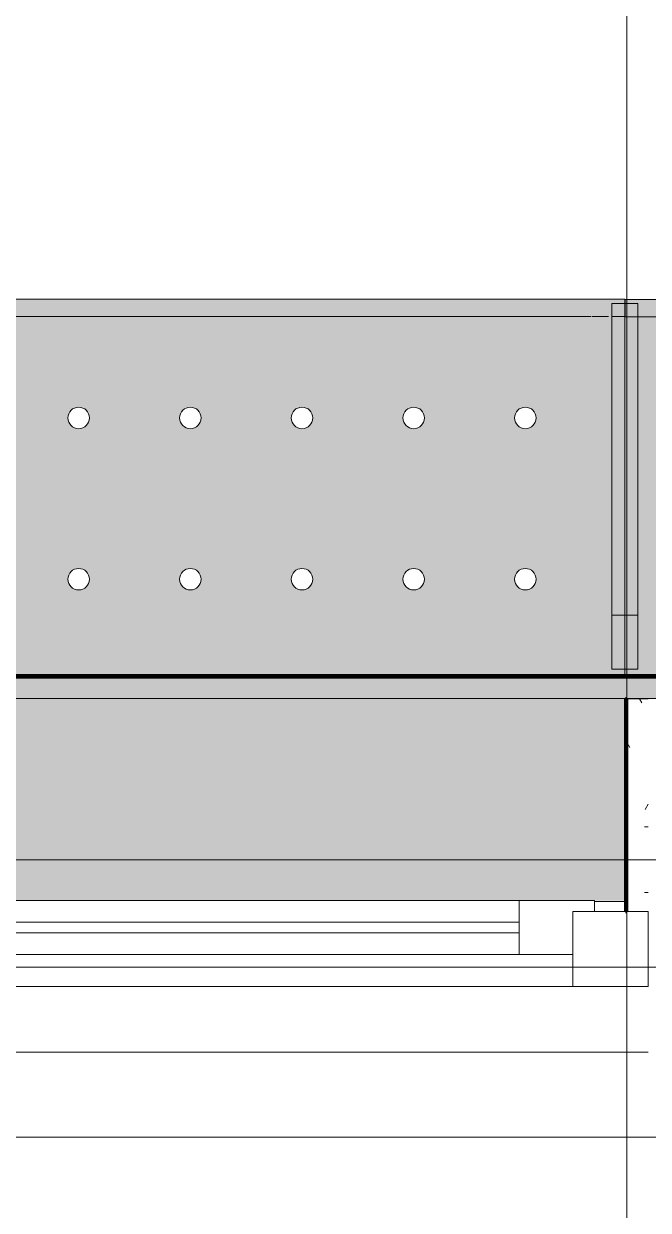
# Model space of a CAD drawing. Header units: millimetres. Extents: x 81469 to 279813, y -8553 to 29000.
# Drawn here: x 115400 to 115980, y -326 to 777 of the extents above; entities that cross this region are included whole.
import ezdxf

# ---------------------------------------------------------------- set-up
doc = ezdxf.new("R2010")
doc.units = ezdxf.units.MM
doc.linetypes.add('Осевая', pattern=[3175, 635, -476.25, 1587.5, -476.25])
for name, color, linetype, lineweight in [('A-GLAZ', 7, 'Continuous', 9), ('A-GLAZ-1', 7, 'Continuous', 13), ('I-WALL', 7, 'Continuous', 9), ('Оси', 7, 'Continuous', 9), ('Оси-2', 7, 'Осевая', 9)]:
    doc.layers.add(name, color=color, linetype=linetype, lineweight=lineweight)
for name, color, linetype, lineweight, true_color in [('A-WALL-1', 7, 'Continuous', 9, 0xc0c0c0), ('I-WALL-14', 7, 'Continuous', 80, 0xffd2ff), ('I-WALL-4', 7, 'Continuous', 9, 0xc0c0c0), ('I-WALL-8', 7, 'Continuous', 80, 0xff80c0), ('S-WALL-ANLY', 7, 'Continuous', 13, 0x008040), ('Знаки-1', 9, 'Continuous', 9, 0x808080), ('Знаки-3', 7, 'Continuous', 9, 0xd1cabb), ('Знаки-5', 7, 'Continuous', 9, 0xc1bbaf), ('Знаки-6', 7, 'Continuous', 9, 0xaba79f), ('Знаки-7', 7, 'Continuous', 9, 0xccc5b7), ('Знаки-8', 7, 'Continuous', 9, 0xd4ccbd)]:
    doc.layers.add(name, color=color, linetype=linetype, lineweight=lineweight, true_color=true_color)
doc.layers.add('Знаки-4', color=7, linetype='Continuous', lineweight=9, transparency=0.5)
pattern_1 = [(0, (0, 0), (121.92, 30.48), [10.058, -81.382, 10.058, -81.382, -487.68]), (0, (0, 0), (121.92, 30.48), [-182.88, 10.058, -172.822, 10.058, -81.382, -213.36]), (0, (0, 0), (121.92, 30.48), [-457.2, 10.058, -50.902, 10.058, -142.342]), (120, (45.72, 15.24), (-87.356454, 90.345817), [10.058, -81.382, 10.058, -81.382, -487.68]), (120, (45.72, 15.24), (-87.356454, 90.345817), [-182.88, 10.058, -172.822, 10.058, -81.382, -213.36]), (120, (45.72, 15.24), (-87.356454, 90.345817), [-457.2, 10.058, -50.902, 10.058, -142.342]), (240, (60.96, 76.2), (-34.563546, -120.825817), [10.058, -81.382, 10.058, -81.382, -487.68]), (240, (60.96, 76.2), (-34.563546, -120.825817), [-182.88, 10.058, -172.822, 10.058, -81.382, -213.36]), (240, (60.96, 76.2), (-34.563546, -120.825817), [-457.2, 10.058, -50.902, 10.058, -142.342])]

# ---------------------------------------------------------------- blocks, each defined once
blk = doc.blocks.new('120_Окно_СКБ_2Ст_Фрамуга сверху - 120_Окно_СКБ_2Ст_2300х2500_h_ ДОО-19727959-План отделки стен 3 этажа в осях 23-33')
at = {"layer": 'A-GLAZ'}
for p, q in [((1150, -57), (-1150, -57)), ((-1080, -57), (1080, -57)), ((-1030, -107), (470, -107)), ((470, -117), (-1030, -117)), ((-1130, -127), (-1100, -127))]:
    blk.add_line(p, q, dxfattribs=at)
at = {"layer": 'A-GLAZ-1'}
for p, q in [((-1150, -127), (-1150, -57)), ((-1150, -57), (-1080, -57)), ((-1080, -57), (-1080, -127)), ((520, -87), (-1080, -87)), ((-1080, -87), (-1080, -127)), ((-1030, -137), (-1030, -87)), ((-1080, -127), (-1150, -127)), ((-1080, -127), (-1100, -127)), ((-1100, -127), (-1100, -137)), ((-1100, -137), (540, -137)), ((540, -137), (-1100, -137))]:
    blk.add_line(p, q, dxfattribs=at)
blk = doc.blocks.new('Зашивка радиатора_ с перфорацией М7_1 - Зашивка радиатора_ с перфорацией М7_1-V29-План отделки стен 3 этажа в осях 23-33')
at = {"layer": 'Знаки-4'}
for points in [[(1888.3, 380), (-370, 379.3), (-370, 191.3), (1888.3, 191.3), (1888.3, 379.3)], [(1877.3, -163.9), (-370, -163.9), (-370, -179.9), (1890, -179.9), (1889.1, -163.9), (1877.7, -163.9)], [(-230, -163.9), (-260, -164.5), (-259.3, -179.9), (-220, -179.9), (-220.7, -163.9), (-225.9, -163.9)], [(-239.4, -163.9), (-250, -163.9), (-249.7, -179.9), (-230, -179.9), (-230.3, -163.9), (-237.4, -163.9)], [(-160, -163.9), (-159.3, -179.9), (-120, -179.9), (-120.7, -163.9), (-159.3, -163.9)], [(-149.7, -163.9), (-150, -163.9), (-149.7, -179.9), (-130, -179.9), (-130.3, -163.9), (-148.7, -163.9)], [(-149.7, -163.9), (-150, -163.9), (-149.7, -179.9), (-130, -179.9), (-130.3, -163.9), (-148.7, -163.9)], [(-54.1, -163.9), (-60, -163.9), (-59.3, -179.9), (-20, -179.9), (-20.7, -163.9), (-50, -163.9)], [(-49.7, -163.9), (-50, -163.9), (-49.7, -179.9), (-30, -179.9), (-30.3, -163.9), (-48.7, -163.9)], [(40, -163.9), (40.7, -179.9), (80, -179.9), (79.3, -163.9), (40.7, -163.9)], [(69.7, -163.9), (50, -163.9), (50.3, -179.9), (70, -179.9), (70, -163.9)], [(140, -163.9), (140.7, -179.9), (180, -179.9), (179.3, -163.9), (140.7, -163.9)], [(150.3, -163.9), (150, -163.9), (150.3, -179.9), (170, -179.9), (169.7, -163.9), (151.3, -163.9)], [(170, -163.9), (150, -163.9), (150.3, -179.9), (170, -179.9)]]:
    blk.add_hatch(color=256, dxfattribs=at).paths.add_polyline_path(points)
h = blk.add_hatch(color=256, dxfattribs=at)
h.paths.add_polyline_path([(1850.8, 171.3), (-370, 171.3), (-370, -179.9), (1890, -179.9), (1890, 171.3), (1860.9, 171.3)])
h.paths.add_polyline_path([(1590, 90.4), (1595, 89), (1598.7, 85.4), (1600, 80.4), (1598.7, 75.4), (1595, 71.7), (1590, 70.4), (1585, 71.7), (1581.3, 75.4), (1580, 80.4), (1581.3, 85.4), (1585, 89), (1587.4, 90)])
h.paths.add_polyline_path([(1071.2, 90.4), (1076.2, 89), (1079.9, 85.4), (1081.2, 80.4), (1079.9, 75.4), (1076.2, 71.7), (1071.2, 70.4), (1066.2, 71.7), (1062.6, 75.4), (1061.2, 80.4), (1062.6, 85.4), (1066.2, 89), (1068.7, 90)])
h.paths.add_polyline_path([(863.7, 90.4), (868.7, 89), (872.4, 85.4), (873.7, 80.4), (872.4, 75.4), (868.7, 71.7), (863.7, 70.4), (858.7, 71.7), (855.1, 75.4), (853.7, 80.4), (855.1, 85.4), (858.7, 89), (861.2, 90)])
h.paths.add_polyline_path([(1175, 90.4), (1180, 89), (1183.7, 85.4), (1185, 80.4), (1183.7, 75.4), (1180, 71.7), (1175, 70.4), (1170, 71.7), (1166.3, 75.4), (1165, 80.4), (1166.3, 85.4), (1170, 89), (1172.4, 90)])
h.paths.add_polyline_path([(1278.7, 90.4), (1283.7, 89), (1287.4, 85.4), (1288.7, 80.4), (1287.4, 75.4), (1283.7, 71.7), (1278.7, 70.4), (1273.7, 71.7), (1270.1, 75.4), (1268.7, 80.4), (1270.1, 85.4), (1273.7, 89), (1276.2, 90)])
h.paths.add_polyline_path([(1797.5, 90.4), (1802.5, 89), (1806.2, 85.4), (1807.5, 80.4), (1806.2, 75.4), (1802.5, 71.7), (1797.5, 70.4), (1792.5, 71.7), (1788.8, 75.4), (1787.5, 80.4), (1788.8, 85.4), (1792.5, 89), (1794.9, 90)])
h.paths.add_polyline_path([(967.5, 90.4), (972.5, 89), (976.2, 85.4), (977.5, 80.4), (976.2, 75.4), (972.5, 71.7), (967.5, 70.4), (962.5, 71.7), (958.8, 75.4), (957.5, 80.4), (958.8, 85.4), (962.5, 89), (964.9, 90)])
h.paths.add_polyline_path([(1382.5, 90.4), (1387.5, 89), (1391.2, 85.4), (1392.5, 80.4), (1391.2, 75.4), (1387.5, 71.7), (1382.5, 70.4), (1377.5, 71.7), (1373.8, 75.4), (1372.5, 80.4), (1373.8, 85.4), (1377.5, 89), (1379.9, 90)])
h.paths.add_polyline_path([(1693.7, 90.4), (1698.7, 89), (1702.4, 85.4), (1703.7, 80.4), (1702.4, 75.4), (1698.7, 71.7), (1693.7, 70.4), (1688.7, 71.7), (1685.1, 75.4), (1683.7, 80.4), (1685.1, 85.4), (1688.7, 89), (1691.2, 90)])
h.paths.add_polyline_path([(1486.2, 90.4), (1491.2, 89), (1494.9, 85.4), (1496.2, 80.4), (1494.9, 75.4), (1491.2, 71.7), (1486.2, 70.4), (1481.2, 71.7), (1477.6, 75.4), (1476.2, 80.4), (1477.6, 85.4), (1481.2, 89), (1483.7, 90)])
h.paths.add_polyline_path([(760, 90.4), (765, 89), (768.7, 85.4), (770, 80.4), (768.7, 75.4), (765, 71.7), (760, 70.4), (755, 71.7), (751.3, 75.4), (750, 80.4), (751.3, 85.4), (755, 89), (757.4, 90)])
h.paths.add_polyline_path([(-277.5, 90.4), (-272.5, 89), (-268.8, 85.4), (-267.5, 80.4), (-268.8, 75.4), (-272.5, 71.7), (-277.5, 70.4), (-282.5, 71.7), (-286.2, 75.4), (-287.5, 80.4), (-286.2, 85.4), (-282.5, 89), (-280.1, 90)])
h.paths.add_polyline_path([(-173.8, 90.4), (-168.8, 89), (-165.1, 85.4), (-163.8, 80.4), (-165.1, 75.4), (-168.8, 71.7), (-173.8, 70.4), (-178.8, 71.7), (-182.4, 75.4), (-183.8, 80.4), (-182.4, 85.4), (-178.8, 89), (-176.3, 90)])
h.paths.add_polyline_path([(656.2, 90.4), (661.2, 89), (664.9, 85.4), (666.2, 80.4), (664.9, 75.4), (661.2, 71.7), (656.2, 70.4), (651.2, 71.7), (647.6, 75.4), (646.2, 80.4), (647.6, 85.4), (651.2, 89), (653.7, 90)])
h.paths.add_polyline_path([(137.5, 90.4), (142.5, 89), (146.2, 85.4), (147.5, 80.4), (146.2, 75.4), (142.5, 71.7), (137.5, 70.4), (132.5, 71.7), (128.8, 75.4), (127.5, 80.4), (128.8, 85.4), (132.5, 89), (134.9, 90)])
h.paths.add_polyline_path([(552.5, 90.4), (557.5, 89), (561.2, 85.4), (562.5, 80.4), (561.2, 75.4), (557.5, 71.7), (552.5, 70.4), (547.5, 71.7), (543.8, 75.4), (542.5, 80.4), (543.8, 85.4), (547.5, 89), (549.9, 90)])
h.paths.add_polyline_path([(448.7, 90.4), (453.7, 89), (457.4, 85.4), (458.7, 80.4), (457.4, 75.4), (453.7, 71.7), (448.7, 70.4), (443.7, 71.7), (440.1, 75.4), (438.7, 80.4), (440.1, 85.4), (443.7, 89), (446.2, 90)])
h.paths.add_polyline_path([(-70, 90.4), (-65, 89), (-61.3, 85.4), (-60, 80.4), (-61.3, 75.4), (-65, 71.7), (-70, 70.4), (-75, 71.7), (-78.7, 75.4), (-80, 80.4), (-78.7, 85.4), (-75, 89), (-72.6, 90)])
h.paths.add_polyline_path([(33.7, 90.4), (38.7, 89), (42.4, 85.4), (43.7, 80.4), (42.4, 75.4), (38.7, 71.7), (33.7, 70.4), (28.7, 71.7), (25.1, 75.4), (23.7, 80.4), (25.1, 85.4), (28.7, 89), (31.2, 90)])
h.paths.add_polyline_path([(241.2, 90.4), (246.2, 89), (249.9, 85.4), (251.2, 80.4), (249.9, 75.4), (246.2, 71.7), (241.2, 70.4), (236.2, 71.7), (232.6, 75.4), (231.2, 80.4), (232.6, 85.4), (236.2, 89), (238.7, 90)])
h.paths.add_polyline_path([(345, 90.4), (350, 89), (353.7, 85.4), (355, 80.4), (353.7, 75.4), (350, 71.7), (345, 70.4), (340, 71.7), (336.3, 75.4), (335, 80.4), (336.3, 85.4), (340, 89), (342.4, 90)])
h.paths.add_polyline_path([(1278.7, -59.6), (1283.7, -61), (1287.4, -64.6), (1288.7, -69.6), (1287.4, -74.6), (1283.7, -78.3), (1278.7, -79.6), (1273.7, -78.3), (1270.1, -74.6), (1268.7, -69.6), (1270.1, -64.6), (1273.7, -61), (1276.2, -60)])
h.paths.add_polyline_path([(1175, -59.6), (1180, -61), (1183.7, -64.6), (1185, -69.6), (1183.7, -74.6), (1180, -78.3), (1175, -79.6), (1170, -78.3), (1166.3, -74.6), (1165, -69.6), (1166.3, -64.6), (1170, -61), (1172.4, -60)])
h.paths.add_polyline_path([(1590, -59.6), (1595, -61), (1598.7, -64.6), (1600, -69.6), (1598.7, -74.6), (1595, -78.3), (1590, -79.6), (1585, -78.3), (1581.3, -74.6), (1580, -69.6), (1581.3, -64.6), (1585, -61), (1587.4, -60)])
h.paths.add_polyline_path([(1382.5, -59.6), (1387.5, -61), (1391.2, -64.6), (1392.5, -69.6), (1391.2, -74.6), (1387.5, -78.3), (1382.5, -79.6), (1377.5, -78.3), (1373.8, -74.6), (1372.5, -69.6), (1373.8, -64.6), (1377.5, -61), (1379.9, -60)])
h.paths.add_polyline_path([(1486.2, -59.6), (1491.2, -61), (1494.9, -64.6), (1496.2, -69.6), (1494.9, -74.6), (1491.2, -78.3), (1486.2, -79.6), (1481.2, -78.3), (1477.6, -74.6), (1476.2, -69.6), (1477.6, -64.6), (1481.2, -61), (1483.7, -60)])
h.paths.add_polyline_path([(760, -59.6), (765, -61), (768.7, -64.6), (770, -69.6), (768.7, -74.6), (765, -78.3), (760, -79.6), (755, -78.3), (751.3, -74.6), (750, -69.6), (751.3, -64.6), (755, -61), (757.4, -60)])
h.paths.add_polyline_path([(1797.5, -59.6), (1802.5, -61), (1806.2, -64.6), (1807.5, -69.6), (1806.2, -74.6), (1802.5, -78.3), (1797.5, -79.6), (1792.5, -78.3), (1788.8, -74.6), (1787.5, -69.6), (1788.8, -64.6), (1792.5, -61), (1794.9, -60)])
h.paths.add_polyline_path([(967.5, -59.6), (972.5, -61), (976.2, -64.6), (977.5, -69.6), (976.2, -74.6), (972.5, -78.3), (967.5, -79.6), (962.5, -78.3), (958.8, -74.6), (957.5, -69.6), (958.8, -64.6), (962.5, -61), (964.9, -60)])
h.paths.add_polyline_path([(1071.2, -59.6), (1076.2, -61), (1079.9, -64.6), (1081.2, -69.6), (1079.9, -74.6), (1076.2, -78.3), (1071.2, -79.6), (1066.2, -78.3), (1062.6, -74.6), (1061.2, -69.6), (1062.6, -64.6), (1066.2, -61), (1068.7, -60)])
h.paths.add_polyline_path([(1693.7, -59.6), (1698.7, -61), (1702.4, -64.6), (1703.7, -69.6), (1702.4, -74.6), (1698.7, -78.3), (1693.7, -79.6), (1688.7, -78.3), (1685.1, -74.6), (1683.7, -69.6), (1685.1, -64.6), (1688.7, -61), (1691.2, -60)])
h.paths.add_polyline_path([(863.7, -59.6), (868.7, -61), (872.4, -64.6), (873.7, -69.6), (872.4, -74.6), (868.7, -78.3), (863.7, -79.6), (858.7, -78.3), (855.1, -74.6), (853.7, -69.6), (855.1, -64.6), (858.7, -61), (861.2, -60)])
h.paths.add_polyline_path([(-173.8, -59.6), (-168.8, -61), (-165.1, -64.6), (-163.8, -69.6), (-165.1, -74.6), (-168.8, -78.3), (-173.8, -79.6), (-178.8, -78.3), (-182.4, -74.6), (-183.8, -69.6), (-182.4, -64.6), (-178.8, -61), (-176.3, -60)])
h.paths.add_polyline_path([(552.5, -59.6), (557.5, -61), (561.2, -64.6), (562.5, -69.6), (561.2, -74.6), (557.5, -78.3), (552.5, -79.6), (547.5, -78.3), (543.8, -74.6), (542.5, -69.6), (543.8, -64.6), (547.5, -61), (549.9, -60)])
h.paths.add_polyline_path([(656.2, -59.6), (661.2, -61), (664.9, -64.6), (666.2, -69.6), (664.9, -74.6), (661.2, -78.3), (656.2, -79.6), (651.2, -78.3), (647.6, -74.6), (646.2, -69.6), (647.6, -64.6), (651.2, -61), (653.7, -60)])
h.paths.add_polyline_path([(448.7, -59.6), (453.7, -61), (457.4, -64.6), (458.7, -69.6), (457.4, -74.6), (453.7, -78.3), (448.7, -79.6), (443.7, -78.3), (440.1, -74.6), (438.7, -69.6), (440.1, -64.6), (443.7, -61), (446.2, -60)])
h.paths.add_polyline_path([(137.5, -59.6), (142.5, -61), (146.2, -64.6), (147.5, -69.6), (146.2, -74.6), (142.5, -78.3), (137.5, -79.6), (132.5, -78.3), (128.8, -74.6), (127.5, -69.6), (128.8, -64.6), (132.5, -61), (134.9, -60)])
h.paths.add_polyline_path([(-277.5, -59.6), (-272.5, -61), (-268.8, -64.6), (-267.5, -69.6), (-268.8, -74.6), (-272.5, -78.3), (-277.5, -79.6), (-282.5, -78.3), (-286.2, -74.6), (-287.5, -69.6), (-286.2, -64.6), (-282.5, -61), (-280.1, -60)])
h.paths.add_polyline_path([(241.2, -59.6), (246.2, -61), (249.9, -64.6), (251.2, -69.6), (249.9, -74.6), (246.2, -78.3), (241.2, -79.6), (236.2, -78.3), (232.6, -74.6), (231.2, -69.6), (232.6, -64.6), (236.2, -61), (238.7, -60)])
h.paths.add_polyline_path([(345, -59.6), (350, -61), (353.7, -64.6), (355, -69.6), (353.7, -74.6), (350, -78.3), (345, -79.6), (340, -78.3), (336.3, -74.6), (335, -69.6), (336.3, -64.6), (340, -61), (342.4, -60)])
h.paths.add_polyline_path([(33.7, -59.6), (38.7, -61), (42.4, -64.6), (43.7, -69.6), (42.4, -74.6), (38.7, -78.3), (33.7, -79.6), (28.7, -78.3), (25.1, -74.6), (23.7, -69.6), (25.1, -64.6), (28.7, -61), (31.2, -60)])
h.paths.add_polyline_path([(-70, -59.6), (-65, -61), (-61.3, -64.6), (-60, -69.6), (-61.3, -74.6), (-65, -78.3), (-70, -79.6), (-75, -78.3), (-78.7, -74.6), (-80, -69.6), (-78.7, -64.6), (-75, -61), (-72.6, -60)])
at = {"layer": 'Знаки-1'}
for p, q in [((-341.7, 380), (-370, 380)), ((-370, 380), (-370, 191.3)), ((-370, -179.9), (1890, -179.9))]:
    blk.add_line(p, q, dxfattribs=at)
for centre, start, end in [((-277.5, 80.4), 0, 180), ((-173.8, 80.4), 0, 180), ((-70, 80.4), 0, 180), ((33.7, 80.4), 0, 180), ((137.5, 80.4), 0, 180), ((-277.5, 80.4), 180, 360), ((-173.8, 80.4), 180, 0), ((-70, 80.4), 180, 0), ((33.7, 80.4), 180, 360), ((137.5, 80.4), 180, 0), ((-277.5, -69.6), 0, 180), ((-173.8, -69.6), 0, 180), ((-70, -69.6), 0, 180), ((33.7, -69.6), 0, 180), ((137.5, -69.6), 0, 180), ((-277.5, -69.6), 180, 0), ((-173.8, -69.6), 180, 0), ((-70, -69.6), 180, 0), ((33.7, -69.6), 180, 0), ((137.5, -69.6), 180, 0)]:
    blk.add_arc(centre, 10, start, end, dxfattribs=at)
at = {"layer": 'Знаки-3'}
for p, q in [((-358.3, -163.9), (-370, -163.9)), ((-245.2, -163.9), (-248.7, -163.9)), ((-240, -163.9), (-245, -163.9)), ((-235, -163.9), (-239.4, -163.9)), ((-231.3, -163.9), (-234.8, -163.9)), ((-148.7, -163.9), (-145.2, -163.9)), ((-145.2, -163.9), (-148.7, -163.9)), ((-145, -163.9), (-135, -163.9)), ((-135, -163.9), (-145, -163.9)), ((-134.8, -163.9), (-131.3, -163.9)), ((-131.3, -163.9), (-134.8, -163.9)), ((-45.2, -163.9), (-48.7, -163.9)), ((-35, -163.9), (-45, -163.9)), ((-31.3, -163.9), (-34.8, -163.9)), ((54.8, -163.9), (51.3, -163.9)), ((65, -163.9), (55.4, -163.9)), ((68.7, -163.9), (65.2, -163.9)), ((151.3, -163.9), (154.8, -163.9)), ((154.8, -163.9), (151.3, -163.9)), ((155, -163.9), (160, -163.9)), ((160, -163.9), (155, -163.9)), ((160, -163.9), (165, -163.9)), ((165, -163.9), (160, -163.9)), ((165.2, -163.9), (168.7, -163.9)), ((168.7, -163.9), (165.2, -163.9)), ((-248.7, -179.9), (-245.2, -179.9)), ((-245, -179.9), (-235, -179.9)), ((-234.8, -179.9), (-231.3, -179.9)), ((-148.7, -179.9), (-145.2, -179.9)), ((-145.2, -179.9), (-148.7, -179.9)), ((-145, -179.9), (-135, -179.9)), ((-135, -179.9), (-145, -179.9)), ((-134.8, -179.9), (-131.3, -179.9)), ((-131.3, -179.9), (-134.8, -179.9)), ((-48.7, -179.9), (-45.2, -179.9)), ((-45, -179.9), (-35, -179.9)), ((-34.8, -179.9), (-31.3, -179.9)), ((51.3, -179.9), (54.8, -179.9)), ((55.4, -179.9), (65, -179.9)), ((65.2, -179.9), (68.7, -179.9)), ((151.3, -179.9), (154.8, -179.9)), ((154.8, -179.9), (151.3, -179.9)), ((155, -179.9), (165, -179.9)), ((165, -179.9), (155, -179.9)), ((165.2, -179.9), (168.7, -179.9)), ((168.7, -179.9), (165.2, -179.9))]:
    blk.add_line(p, q, dxfattribs=at)
at = {"layer": 'Знаки-5'}
for p, q in [((-370, 163.9), (-370, 171.3)), ((-370, 163.9), (-370, -176.1)), ((-370, -163.9), (-358.3, -163.9)), ((-339.2, -163.9), (-354.9, -163.9)), ((-322.7, -163.9), (-338.4, -163.9)), ((-260, -163.9), (-322.1, -163.9)), ((-260, -163.9), (-250, -163.9)), ((-250, -163.9), (-260, -163.9)), ((-250, -163.9), (-240, -163.9)), ((-240, -163.9), (-250, -163.9)), ((-239.4, -163.9), (-230, -163.9)), ((-230, -163.9), (-239.4, -163.9)), ((-230, -163.9), (-222.8, -163.9)), ((-222.8, -163.9), (-230, -163.9)), ((-222.7, -163.9), (-220, -163.9)), ((-220, -163.9), (-222.7, -163.9)), ((-160, -163.9), (-220, -163.9)), ((-160, -163.9), (-150, -163.9)), ((-150, -163.9), (-160, -163.9)), ((-150, -163.9), (-130, -163.9)), ((-130, -163.9), (-150, -163.9)), ((-130, -163.9), (-120, -163.9)), ((-120, -163.9), (-130, -163.9)), ((-60, -163.9), (-120, -163.9)), ((-60, -163.9), (-20, -163.9)), ((-20, -163.9), (-60, -163.9)), ((40, -163.9), (-20, -163.9)), ((40, -163.9), (50, -163.9)), ((50, -163.9), (40, -163.9)), ((50, -163.9), (70, -163.9)), ((70, -163.9), (50, -163.9)), ((70, -163.9), (80, -163.9)), ((80, -163.9), (70, -163.9)), ((140, -163.9), (80, -163.9)), ((140, -163.9), (150, -163.9)), ((150, -163.9), (140, -163.9)), ((150, -163.9), (170, -163.9)), ((170, -163.9), (150, -163.9)), ((170, -163.9), (180, -163.9)), ((180, -163.9), (170, -163.9)), ((240, -163.9), (180, -163.9)), ((-370, -179.7), (-370, -176.1)), ((-370, -176.1), (-370, -179.7)), ((-370, -179.9), (-260, -179.9)), ((-260, -179.9), (-250, -179.9)), ((-250, -179.9), (-260, -179.9)), ((-250, -179.9), (-230, -179.9)), ((-230, -179.9), (-250, -179.9)), ((-230, -179.9), (-220, -179.9)), ((-220, -179.9), (-230, -179.9)), ((-220, -179.9), (-160, -179.9)), ((-160, -179.9), (-150, -179.9)), ((-150, -179.9), (-160, -179.9)), ((-150, -179.9), (-130, -179.9)), ((-130, -179.9), (-150, -179.9)), ((-130, -179.9), (-120, -179.9)), ((-120, -179.9), (-130, -179.9)), ((-120, -179.9), (-60, -179.9)), ((-60, -179.9), (-20, -179.9)), ((-20, -179.9), (-60, -179.9)), ((-20, -179.9), (40, -179.9)), ((40, -179.9), (50, -179.9)), ((50, -179.9), (40, -179.9)), ((50, -179.9), (70, -179.9)), ((70, -179.9), (50, -179.9)), ((70, -179.9), (80, -179.9)), ((80, -179.9), (70, -179.9)), ((80, -179.9), (140, -179.9)), ((140, -179.9), (150, -179.9)), ((150, -179.9), (140, -179.9)), ((150, -179.9), (170, -179.9)), ((170, -179.9), (150, -179.9)), ((170, -179.9), (180, -179.9)), ((180, -179.9), (170, -179.9)), ((180, -179.9), (240, -179.9))]:
    blk.add_line(p, q, dxfattribs=at)
at = {"layer": 'Знаки-6'}
for p, q in [((-370, 191.3), (-370, 380)), ((-370, 380), (-341.7, 380)), ((-370, 171.3), (-370, 163.9)), ((-354.9, -163.9), (-339.2, -163.9)), ((-338.4, -163.9), (-322.7, -163.9)), ((-322.1, -163.9), (1842.1, -163.9)), ((-370, -176.1), (-370, -179.7)), ((1889.1, -179.9), (-370, -179.9)), ((1889.1, -179.9), (-370, -179.9))]:
    blk.add_line(p, q, dxfattribs=at)
for centre, start, end in [((-277.5, 80.4), 0, 180), ((-173.8, 80.4), 0, 180), ((-70, 80.4), 0, 180), ((33.7, 80.4), 0, 180), ((137.5, 80.4), 0, 180), ((-277.5, 80.4), 180, 360), ((-173.8, 80.4), 180, 360), ((-70, 80.4), 180, 360), ((33.7, 80.4), 180, 360), ((137.5, 80.4), 180, 360), ((-277.5, -69.6), 0, 180), ((-173.8, -69.6), 0, 180), ((-70, -69.6), 0, 180), ((33.7, -69.6), 0, 180), ((137.5, -69.6), 0, 180), ((-277.5, -69.6), 180, 360), ((-173.8, -69.6), 180, 360), ((-70, -69.6), 180, 360), ((33.7, -69.6), 180, 360), ((137.5, -69.6), 180, 360)]:
    blk.add_arc(centre, 10, start, end, dxfattribs=at)
at = {"layer": 'Знаки-7'}
for p, q in [((-370, -176.1), (-370, 163.9)), ((-370, -163.9), (-370, -176.1)), ((-250, -163.9), (-259.3, -163.9)), ((-248.7, -163.9), (-245.2, -163.9)), ((-245.2, -163.9), (-248.7, -163.9)), ((-245, -163.9), (-240, -163.9)), ((-240, -163.9), (-245, -163.9)), ((-239.4, -163.9), (-235, -163.9)), ((-235, -163.9), (-239.4, -163.9)), ((-234.8, -163.9), (-231.3, -163.9)), ((-231.3, -163.9), (-234.8, -163.9)), ((-222.8, -163.9), (-230, -163.9)), ((-220.7, -163.9), (-222.7, -163.9)), ((-150, -163.9), (-159.3, -163.9)), ((-150, -163.9), (-130, -163.9)), ((-130, -163.9), (-150, -163.9)), ((-120.7, -163.9), (-130, -163.9)), ((-50, -163.9), (-59.3, -163.9)), ((-50, -163.9), (-47.1, -163.9)), ((-49.7, -163.9), (-50, -163.9)), ((-48.7, -163.9), (-49.7, -163.9)), ((-47.1, -163.9), (-48.7, -163.9)), ((-47.1, -163.9), (-45.2, -163.9)), ((-45.2, -163.9), (-47.1, -163.9)), ((-45, -163.9), (-37.4, -163.9)), ((-42.6, -163.9), (-45, -163.9)), ((-40, -163.9), (-42.6, -163.9)), ((-37.4, -163.9), (-40, -163.9)), ((-37.4, -163.9), (-35, -163.9)), ((-35, -163.9), (-37.4, -163.9)), ((-34.8, -163.9), (-30, -163.9)), ((-31.3, -163.9), (-34.8, -163.9)), ((-30, -163.9), (-31.3, -163.9)), ((-20.7, -163.9), (-30, -163.9)), ((50, -163.9), (40.7, -163.9)), ((51.3, -163.9), (54.8, -163.9)), ((54.8, -163.9), (51.3, -163.9)), ((54.8, -163.9), (60, -163.9)), ((60, -163.9), (54.8, -163.9)), ((60, -163.9), (65, -163.9)), ((65, -163.9), (60, -163.9)), ((65.2, -163.9), (68.7, -163.9)), ((68.7, -163.9), (65.2, -163.9)), ((79.3, -163.9), (70, -163.9)), ((150, -163.9), (140.7, -163.9)), ((150, -163.9), (150.3, -163.9)), ((170, -163.9), (150, -163.9)), ((150.3, -163.9), (151.3, -163.9)), ((151.3, -163.9), (152.9, -163.9)), ((152.9, -163.9), (155, -163.9)), ((155, -163.9), (157.4, -163.9)), ((157.4, -163.9), (165, -163.9)), ((165, -163.9), (170, -163.9)), ((179.3, -163.9), (170, -163.9)), ((-370, -176.1), (-370, -179.7)), ((-259.3, -179.9), (-250, -179.9)), ((-248.7, -179.9), (-245.2, -179.9)), ((-245.2, -179.9), (-248.7, -179.9)), ((-245, -179.9), (-235, -179.9)), ((-235, -179.9), (-245, -179.9)), ((-234.8, -179.9), (-231.3, -179.9)), ((-231.3, -179.9), (-234.8, -179.9)), ((-230, -179.9), (-220.7, -179.9)), ((-159.3, -179.9), (-150, -179.9)), ((-150, -179.9), (-137.4, -179.9)), ((-142.6, -179.9), (-150, -179.9)), ((-132.9, -179.9), (-142.6, -179.9)), ((-137.4, -179.9), (-130, -179.9)), ((-130, -179.9), (-132.9, -179.9)), ((-130, -179.9), (-120.7, -179.9)), ((-59.3, -179.9), (-50, -179.9)), ((-50, -179.9), (-45.2, -179.9)), ((-45.2, -179.9), (-50, -179.9)), ((-45, -179.9), (-35, -179.9)), ((-35, -179.9), (-45, -179.9)), ((-34.8, -179.9), (-30, -179.9)), ((-30, -179.9), (-34.8, -179.9)), ((-30, -179.9), (-20.7, -179.9)), ((40.7, -179.9), (50, -179.9)), ((51.3, -179.9), (65, -179.9)), ((65, -179.9), (51.3, -179.9)), ((65.2, -179.9), (68.7, -179.9)), ((68.7, -179.9), (65.2, -179.9)), ((70, -179.9), (79.3, -179.9)), ((140.7, -179.9), (150, -179.9)), ((150, -179.9), (162.6, -179.9)), ((157.4, -179.9), (150, -179.9)), ((167.1, -179.9), (157.4, -179.9)), ((162.6, -179.9), (170, -179.9)), ((170, -179.9), (167.1, -179.9)), ((170, -179.9), (179.3, -179.9))]:
    blk.add_line(p, q, dxfattribs=at)
at = {"layer": 'Знаки-8'}
for p, q in [((-370, -163.9), (-370, -176.1)), ((-145.2, -163.9), (-148.7, -163.9)), ((-135, -163.9), (-145, -163.9)), ((-131.3, -163.9), (-134.8, -163.9)), ((154.8, -163.9), (151.3, -163.9)), ((165, -163.9), (155, -163.9)), ((168.7, -163.9), (165.2, -163.9)), ((-148.7, -179.9), (-145.2, -179.9)), ((-145, -179.9), (-135, -179.9)), ((-134.8, -179.9), (-131.3, -179.9)), ((151.3, -179.9), (154.8, -179.9)), ((155, -179.9), (165, -179.9)), ((165.2, -179.9), (168.7, -179.9))]:
    blk.add_line(p, q, dxfattribs=at)
blk = doc.blocks.new('Зашивка без перфорации М3 - М3_26-V34-План отделки стен 3 этажа в осях 23-33')
at = {"layer": 'Знаки-4'}
for points in [[(-430, 171.1), (-430, -179.9), (660.2, -179.9), (660.2, 171.1), (-169.9, 171.1)], [(648.2, -163.9), (-430, -163.9), (-430, -179.9), (660, -179.9), (660, -163.9)]]:
    blk.add_hatch(color=256, dxfattribs=at).paths.add_polyline_path(points)
at = {"layer": 'Знаки-1'}
for p, q in [((-430, 171.1), (-430, -179.9)), ((660.2, -179.9), (660.2, 171.1)), ((-430, -179.9), (660.2, -179.9))]:
    blk.add_line(p, q, dxfattribs=at)
at = {"layer": 'Знаки-3'}
for p, q in [((-419.5, -163.9), (-430, -163.9)), ((-430, -163.9), (-430, -176.3)), ((660, -163.9), (648.2, -163.9)), ((660, -163.9), (660, -176.3))]:
    blk.add_line(p, q, dxfattribs=at)
at = {"layer": 'Знаки-5'}
for p, q in [((-430, -163.9), (-419.5, -163.9)), ((-430, -163.9), (-430, -176.3)), ((648.2, -163.9), (-419.5, -163.9)), ((648.2, -163.9), (660, -163.9)), ((660, -176.3), (660, -163.9)), ((-430, -176.3), (-430, -179.9)), ((660, -176.3), (660, -179.9)), ((-430, -179.9), (660, -179.9))]:
    blk.add_line(p, q, dxfattribs=at)
at = {"layer": 'Знаки-6'}
for p, q in [((-430, -179.9), (-430, 171.1)), ((660.2, 171.1), (660.2, -179.9)), ((-419.5, -163.9), (648.2, -163.9)), ((-430, -176.3), (-430, -179.9)), ((660, -179.9), (660, -176.3)), ((660.2, -179.9), (-430, -179.9)), ((660, -179.9), (-430, -179.9))]:
    blk.add_line(p, q, dxfattribs=at)
blk = doc.blocks.new('Зашивка_ опоясывающая панель - Зашивка_ опоясывающая панель-V54-План отделки стен 3 этажа в осях 23-33')
at = {"layer": 'Знаки-4'}
for points in [[(-418, -110), (-406, -110), (-406, 180), (-430, 179.8), (-430, -110)], [(-406, -160), (-406, 180), (-430, 180), (-430, -160), (-418, -160)]]:
    blk.add_hatch(color=256, dxfattribs=at).paths.add_polyline_path(points)
at = {"layer": 'Знаки-1'}
for p, q in [((-430, -160), (-430, 180)), ((-430, 180), (-418, 180)), ((-430, -160), (-418, -160))]:
    blk.add_line(p, q, dxfattribs=at)
at = {"layer": 'Знаки-3'}
for p, q in [((-430, 179.8), (-430, 177.8)), ((-430, 177.6), (-430, 171.2)), ((-429.4, 180), (-425.6, 180)), ((-425.4, 180), (-421.7, 180)), ((-420.8, 180), (-418, 180)), ((-417.8, 180), (-406, 180)), ((-406, 167.7), (-406, 180))]:
    blk.add_line(p, q, dxfattribs=at)
at = {"layer": 'Знаки-5'}
for p, q in [((-430, -110), (-430, 167.5)), ((-406, 167.7), (-406, -110)), ((-406, -110), (-406, 167.7)), ((-430, -110), (-430, -160)), ((-430, -110), (-418, -110)), ((-418, -110), (-406, -110)), ((-418, -110), (-406, -110)), ((-406, -160), (-406, -110)), ((-418, -160), (-430, -160)), ((-406, -160), (-418, -160))]:
    blk.add_line(p, q, dxfattribs=at)
at = {"layer": 'Знаки-6'}
for p, q in [((-430, 180), (-430, -110)), ((-430, 180), (-418, 180)), ((-418, 180), (-406, 180)), ((-406, 180), (-406, -160)), ((-430, -110), (-418, -110)), ((-418, -160), (-406, -160))]:
    blk.add_line(p, q, dxfattribs=at)
at = {"layer": 'Знаки-7'}
for p, q in [((-430, 177.8), (-430, 179.8)), ((-430, 171.2), (-430, 177.6)), ((-429.4, 180), (-425.6, 180)), ((-425.4, 180), (-421.7, 180)), ((-420.8, 180), (-418, 180)), ((-417.8, 180), (-406, 180)), ((-417.8, 180), (-406, 180)), ((-406, 180), (-406, 167.7)), ((-406, 167.7), (-406, 180)), ((-430, 167.5), (-430, -110)), ((-406, -110), (-406, 167.7))]:
    blk.add_line(p, q, dxfattribs=at)

msp = doc.modelspace()

# ---------------------------------------------------------------- hatches: boundary and pattern name
at = {"layer": 'I-WALL'}
h = msp.add_hatch(dxfattribs=at)
h.set_pattern_fill('FP_35', color=256, style=0, pattern_type=2)
h.set_pattern_definition(pattern_1)
h.paths.add_polyline_path([(124680.1, 150), (124810, 150), (124810, 170), (109770, 170), (109771, 150), (123962.7, 150)])
h = msp.add_hatch(dxfattribs=at)
h.set_pattern_fill('FP_35', color=256, style=0, pattern_type=2)
h.set_pattern_definition(pattern_1)
h.paths.add_polyline_path([(115960, -48), (115980, -48), (115980, 149.8), (115960, 149.8), (115960, 48.8)])

# ---------------------------------------------------------------- linework, layer by layer
at = {"layer": 'A-WALL-1'}
for p, q in [((112530, -100), (117030, -100)), ((108930, -258), (125238, -258))]:
    msp.add_line(p, q, dxfattribs=at)
at = {"layer": 'I-WALL-14'}
for p, q in [((115960, 149.8), (115959, 149.8)), ((115959, 149.8), (115959, -48)), ((115960, -48), (115960, 149.8)), ((115959, -48), (115960, -48))]:
    msp.add_line(p, q, dxfattribs=at)
at = {"layer": 'I-WALL-4'}
for p, q in [((109771, 150), (124830, 150)), ((115980, 149.8), (115960, 149.8)), ((115960, -48), (115980, -48))]:
    msp.add_line(p, q, dxfattribs=at)
at = {"layer": 'I-WALL-8'}
for p, q in [((124809, 171), (109771, 171)), ((109771, 170), (124809, 170))]:
    msp.add_line(p, q, dxfattribs=at)
at = {"layer": 'S-WALL-ANLY'}
msp.add_line((115980, -179), (113680, -179), dxfattribs=at)
at = {"layer": 'Оси'}
msp.add_line((115960, -1906.3), (115960, 593.7), dxfattribs=at)
at = {"layer": 'Оси-2'}
for p, q in [((115960, 593.7), (115960, 19415.1)), ((84769.4, 0), (122510, 0))]:
    msp.add_line(p, q, dxfattribs=at)

# ---------------------------------------------------------------- block references
at = {"layer": 'A-GLAZ', "rotation": 180}
msp.add_blockref('120_Окно_СКБ_2Ст_Фрамуга сверху - 120_Окно_СКБ_2Ст_2300х2500_h_ ДОО-19727959-План отделки стен 3 этажа в осях 23-33', (114830, -175), dxfattribs=at)
at = {"layer": 'Знаки-1'}
msp.add_blockref('Зашивка_ опоясывающая панель - Зашивка_ опоясывающая панель-V54-План отделки стен 3 этажа в осях 23-33', (116376.3, 337.4), dxfattribs=at)
at = {"layer": 'Знаки-3', "rotation": 180}
msp.add_blockref('Зашивка радиатора_ с перфорацией М7_1 - Зашивка радиатора_ с перфорацией М7_1-V29-План отделки стен 3 этажа в осях 23-33', (115588.3, 341.3), dxfattribs=at)
at = {"layer": 'Знаки-5', "rotation": 180}
msp.add_blockref('Зашивка без перфорации М3 - М3_26-V34-План отделки стен 3 этажа в осях 23-33', (116618.5, 341.1), dxfattribs=at)

doc.saveas('drawing.dxf')
